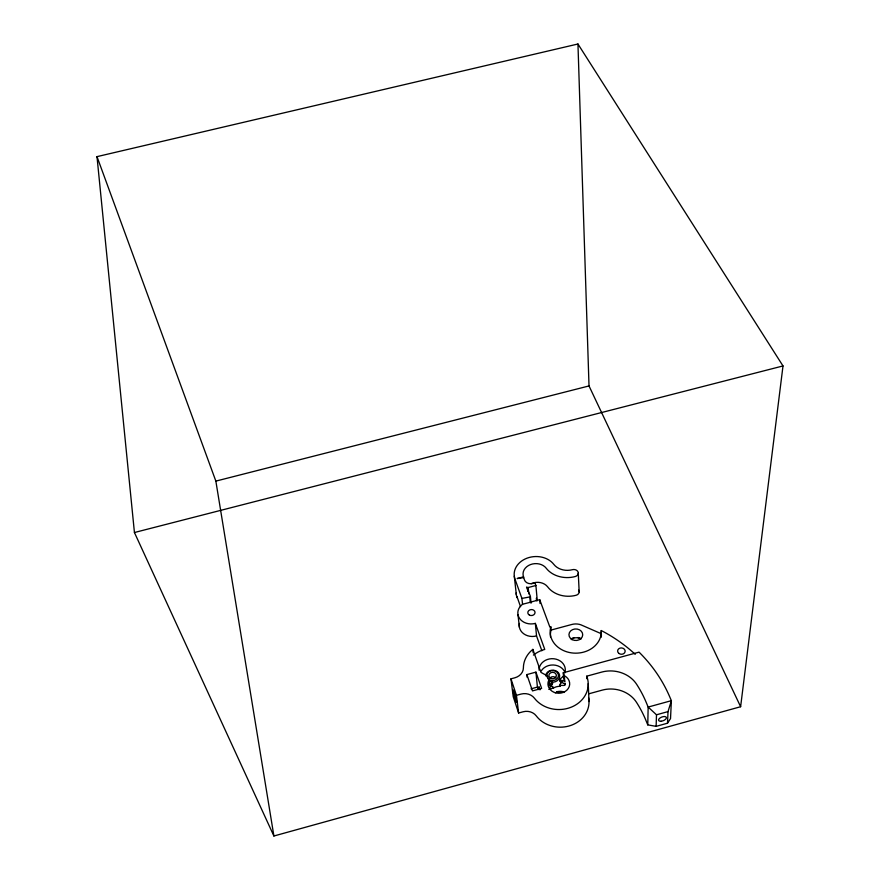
<?xml version="1.0" encoding="UTF-8"?>
<svg xmlns="http://www.w3.org/2000/svg" width="880" height="880" viewBox="0 0 880 880"><rect width="100%" height="100%" fill="white"/><g stroke="black" fill="none" stroke-linecap="round" stroke-linejoin="round"><path stroke-width="1.32" d="M565.301 684.651L564.146 685.443L560.362 685.41L560.142 684.299L562.386 681.428M562.947 676.39A13.145 11.286 -1.2 0 1 559.757 679.151L559.944 680.119A10.824 9.394 -0.1 0 1 564.729 681.395L563.651 678.447L563.255 672.76L639.056 652.146A161.37 145.167 -4.3 0 1 669.625 696.608L671.374 700.667L670.527 718.586L667.502 723.206L656.128 726.352L647.768 724.878L648.153 707.069L646.459 702.977A136.598 122.749 -4.3 0 0 636.658 684.332A29.293 25.322 5.4 0 0 601.766 672.078L586.751 676.17A29.337 25.377 -0.3 0 1 571.692 706.992A29.337 25.377 -0.3 0 1 534.413 698.181A12.034 10.56 -3.8 0 0 521.004 694.089L516.45 695.321L518.617 713.009L523.094 711.788A11.803 10.472 -3.3 0 1 536.25 715.88A28.776 25.157 0.3 0 0 570.845 725.428A28.776 25.157 0.3 0 0 588.599 697.807M656.128 726.352L656.491 714.791L648.153 707.069L671.374 700.667L668.019 711.601L667.502 723.206M740.619 706.728L783.002 365.948L577.951 44L96.998 156.64L134.431 532.521L273.9 836L740.619 706.728L589.017 385.935L577.951 44M518.617 713.009L513.216 696.663L510.961 678.843L514.888 677.776A11.759 10.087 -5.3 0 0 523.391 667.909A29.59 25.366 -1.2 0 1 532.851 649.374L538.56 665.522A13.222 11.319 -1.4 0 0 540.001 669.592L540.991 672.397L547.536 675.994L548.779 680.185A10.89 9.427 -0.3 0 0 554.037 692.307A10.89 9.427 -0.3 0 0 568.326 688.413A10.89 9.427 -0.3 0 0 564.652 675.873L563.255 672.76M549.769 681.076A13.145 11.286 -1.2 0 0 552.024 681.252L552.288 683.892L552.486 683.364C550.044 685.146 547.91 692.516 552.926 687.434L552.453 686.4L550.275 685.685M526.526 587.323L530.376 596.156L531.047 602.987M551.265 684.992L550.649 685.212L551.848 684.321M533.423 655.105L534.039 654.621A29.414 25.3 -1 0 1 544.764 649.418L535.348 623.392A13.64 11.297 -3.8 0 1 519.497 618.321A13.64 11.297 -3.8 0 1 522.544 604.263L521.917 598.422L514.998 579.117A21.428 17.314 -3.7 0 1 526.922 558.217A21.428 17.314 -3.7 0 1 553.806 564.366A16.093 12.837 -1.7 0 0 572.418 569.69A4.477 3.608 -1 0 1 578.061 571.989A4.477 3.608 -1 0 1 575.168 576.554A24.948 19.91 -1.7 0 1 546.227 568.227A12.529 10.12 -3.7 0 0 530.486 564.586A12.529 10.12 -3.7 0 0 523.534 576.851L524.48 579.997A6.677 5.412 -4 0 0 532.796 583.462L534.93 582.89L535.898 585.486L537.284 600.765M552.453 686.4L553.201 688.248A10.747 9.372 0.1 0 1 560.186 686.345L560.362 685.41M564.322 683.595L565.07 683.32L564.421 683.705L560.054 681.571L559.757 679.151M565.07 683.32L564.608 683.947M551.441 684.783L550.649 685.212M526.713 587.18L528.176 587.543L528.803 593.901M562.111 682.132L561.11 681.791M656.491 714.791L668.019 711.601M588.786 693.814L602.283 690.118A28.732 25.08 6.3 0 1 636.493 702.328A133.87 121.528 -3.9 0 1 646.107 720.83L647.768 724.878M526.867 674.586L535.931 672.122L541.64 688.402L532.488 690.899L526.867 674.586L527.164 677.303M531.047 688.831L537.416 687.093L535.931 672.122M635.228 654.324A160.347 144.705 -4.1 0 0 601.249 630.531A25.575 21.395 0.1 0 1 573.518 653.092A25.575 21.395 0.1 0 1 550.825 626.857L549.879 627.11L539.715 599.676L531.993 601.733L530.992 602.701L530.31 602.272L529.76 596.937L521.917 598.422M550.506 636.911A25.498 21.362 0.2 0 1 551.078 630.058L571.868 624.459A12.925 10.835 0.2 0 1 580.921 624.822L601.337 633.743A25.498 21.362 0.2 0 1 601.249 637.219M522.544 604.263L530.31 602.272M523.534 576.851L517.132 578.556L523.611 577.61M528.176 587.543L535.898 585.486M134.431 532.521L783.002 365.948M96.998 156.64L215.853 481.107L589.017 385.935M561.946 682.077L562.529 681.956M551.452 683.914L552.266 683.771M560.494 681.648L559.944 680.119M552.244 682.968L552.629 683.595M564.652 683.991L564.96 684.761M535.348 623.392L536.536 635.932L541.86 650.738M548.724 683.617L549.417 685.564A10.824 9.394 -0.1 0 1 552.508 682.143M520.553 606.661L516.912 596.42L517.044 597.685A21.043 17.204 -3.5 0 1 516.219 592.878M537.416 687.093L538.285 689.579M510.961 678.843L516.45 695.321M539.451 689.568L538.956 686.697L540.089 689.788M560.406 686.345L560.142 684.299M215.853 481.107L273.9 836M514.294 576.246L516.351 594.825M517.99 614.669L519.387 627.231M527.571 588.467L527.846 591.206M532.851 649.374L533.192 652.817M552.926 687.434L553.025 688.369M536.327 598.18L536.558 600.732M539.715 599.676L540.045 603.471M548.933 679.899L549.417 685.564M550.825 626.857L551.078 630.058M564.344 675.708L564.729 681.395M578.27 573.221L579.183 591.954M588.225 683.639L589.006 701.558M586.751 676.17L586.861 678.733M601.249 630.531L601.337 633.743M539.033 670.153A13.145 11.286 -1.2 0 1 553.872 658.768A13.145 11.286 -1.2 0 1 564.861 672.87M536.536 635.932A13.464 11.253 -3.6 0 1 519.442 623.436M545.688 675.895A6.996 6.028 -1.1 0 1 553.443 670.175A6.996 6.028 -1.1 0 1 559.581 677.138A6.996 6.028 -1.1 0 1 551.122 682.055M549.956 681.736A6.996 6.028 -1.1 0 1 548.878 681.252M541.255 670.857A13.057 11.253 -1.1 0 1 553.234 664.983A13.057 11.253 -1.1 0 1 564.619 671.583M571.241 639.573A6.831 5.753 0.5 0 1 580.866 639.177M549.549 678.634A3.718 3.212 -1 0 1 555.929 677.908M571.45 638.77A7.964 6.71 0.5 0 1 573.892 637.692M577.984 637.516A7.964 6.71 0.5 0 1 580.547 638.396M578.666 590.139A4.4 3.586 -0.7 0 1 576.136 595.254A24.508 19.8 -1.4 0 1 547.712 586.916A12.298 10.054 -3.5 0 0 531.322 583.66M556.622 691.812A11.858 10.362 0.3 0 1 562.716 691.592M555.214 692.791A10.692 9.339 0.3 0 1 564.19 692.45M547.052 677.039A5.83 5.027 -1.1 0 1 553.267 670.549A5.83 5.027 -1.1 0 1 557.7 677.996A5.83 5.027 -1.1 0 1 547.976 678.59M549.857 689.282L549.296 689.326L549.857 689.282M550.044 689.315L549.208 689.315L550.022 689.326M513.942 690.954L513.293 690.008A6.38 0.55 74.6 0 0 513.887 694.661A6.38 0.55 74.6 0 0 516.329 702.009A6.38 0.55 74.6 0 0 515.746 697.389L513.942 690.954M529.452 615.109A3.608 2.992 -3.8 0 0 535.029 612.656A3.608 2.992 -3.8 0 0 529.804 609.917A3.608 2.992 -3.8 0 0 529.452 615.109M618.937 653.444A3.773 3.168 4.5 0 0 625.097 651.761A3.773 3.168 4.5 0 0 620.136 648.076A3.773 3.168 4.5 0 0 618.937 653.444M572.187 639.617A6.886 5.775 0.2 0 0 582.714 634.92A6.886 5.775 0.2 0 0 572.583 629.629A6.886 5.775 0.2 0 0 572.187 639.617M550.605 678.249A3.729 3.212 -1.1 0 0 556.358 675.664A3.729 3.212 -1.1 0 0 550.913 672.683A3.729 3.212 -1.1 0 0 550.605 678.249M661.067 721.237A4.136 1.969 -21 0 0 666.369 717.464A4.136 1.969 -21 0 0 660.044 717.97A4.136 1.969 -21 0 0 661.067 721.237"/></g></svg>
